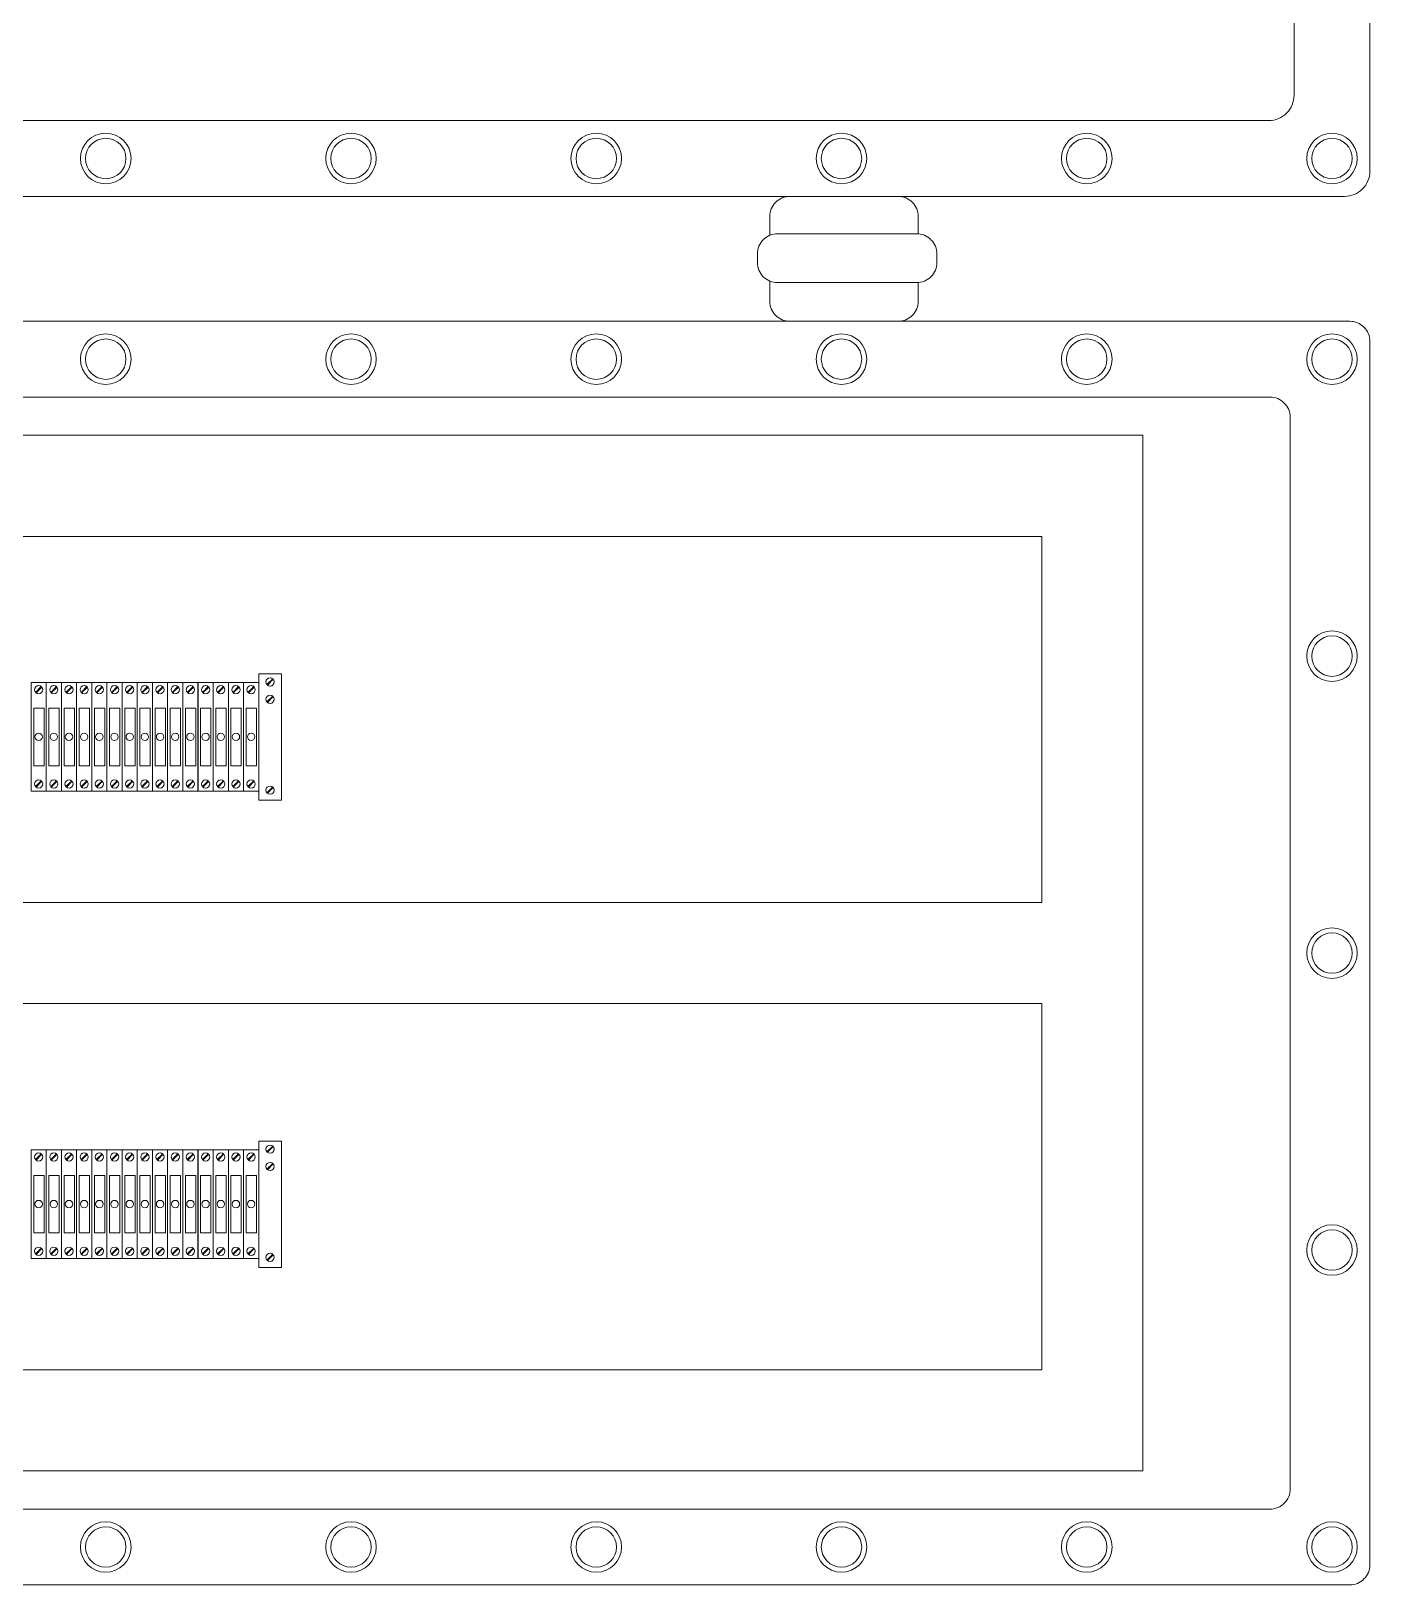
# Model space of a CAD drawing. Header units: millimetres. Extents: x 43457 to 72822, y 60284 to 123188.
# Drawn here: x 44845 to 45375, y 61256 to 61871 of the extents above; entities that cross this region are included whole.
import ezdxf

# ---------------------------------------------------------------- set-up
doc = ezdxf.new("R2010")
doc.units = ezdxf.units.MM
doc.header["$LTSCALE"] = 10
doc.layers.add('1轮廓实线层', color=7, linetype='Continuous', lineweight=18)

msp = doc.modelspace()

# ---------------------------------------------------------------- linework, layer by layer
at = {"layer": '1轮廓实线层'}
for p, q in [((44014.75, 61835.37), (45334.75, 61835.37)), ((44787.65, 61755.96), (45366.75, 61755.96)), ((44011.23, 61725.96), (45335.23, 61725.96)), ((44061.51, 61710.84), (45284.95, 61710.84)), ((45284.95, 61301.08), (45284.95, 61710.84)), ((44101.51, 61670.84), (45244.95, 61670.84)), ((45244.95, 61525.96), (45244.95, 61670.84)), ((45244.95, 61525.96), (44101.51, 61525.96)), ((45244.95, 61485.96), (44101.51, 61485.96)), ((45244.95, 61341.08), (45244.95, 61485.96)), ((45244.95, 61341.08), (44101.51, 61341.08)), ((45284.95, 61301.08), (44061.51, 61301.08)), ((44949.65, 61301.08), (45029.65, 61301.08)), ((44011.23, 61285.96), (45335.23, 61285.96)), ((43982.75, 61255.96), (45366.75, 61255.96))]:
    msp.add_line(p, q, dxfattribs=at)
at = {"layer": '1轮廓实线层', "lineweight": 13}
for p, q in [((44845.22, 61613.03), (44851.22, 61613.03)), ((44845.22, 61570.03), (44845.22, 61613.03)), ((44851.22, 61613.03), (44851.22, 61570.03)), ((44851.22, 61613.03), (44857.22, 61613.03)), ((44851.22, 61570.03), (44851.22, 61613.03)), ((44857.22, 61613.03), (44857.22, 61570.03)), ((44857.22, 61613.03), (44863.22, 61613.03)), ((44857.22, 61570.03), (44857.22, 61613.03)), ((44863.22, 61613.03), (44863.22, 61570.03)), ((44863.22, 61613.03), (44869.22, 61613.03)), ((44863.22, 61570.03), (44863.22, 61613.03)), ((44869.22, 61613.03), (44869.22, 61570.03)), ((44869.23, 61613.03), (44875.23, 61613.03)), ((44869.23, 61570.03), (44869.23, 61613.03)), ((44875.23, 61613.03), (44875.23, 61570.03)), ((44875.23, 61613.03), (44881.23, 61613.03)), ((44875.23, 61570.03), (44875.23, 61613.03)), ((44881.23, 61613.03), (44881.23, 61570.03)), ((44881.23, 61613.03), (44887.23, 61613.03)), ((44881.23, 61570.03), (44881.23, 61613.03)), ((44887.23, 61613.03), (44887.23, 61570.03)), ((44887.23, 61613.03), (44893.23, 61613.03)), ((44887.23, 61570.03), (44887.23, 61613.03)), ((44893.23, 61613.03), (44893.23, 61570.03)), ((44893.23, 61613.03), (44899.23, 61613.03)), ((44893.23, 61570.03), (44893.23, 61613.03)), ((44899.23, 61613.03), (44899.23, 61570.03)), ((44899.23, 61613.03), (44905.23, 61613.03)), ((44899.23, 61570.03), (44899.23, 61613.03)), ((44905.23, 61613.03), (44905.23, 61570.03)), ((44905.23, 61613.03), (44911.23, 61613.03)), ((44905.23, 61570.03), (44905.23, 61613.03)), ((44911.23, 61613.03), (44911.23, 61570.03)), ((44911.24, 61613.03), (44917.24, 61613.03)), ((44911.24, 61570.03), (44911.24, 61613.03)), ((44917.24, 61613.03), (44917.24, 61570.03)), ((44917.24, 61613.03), (44923.24, 61613.03)), ((44917.24, 61570.03), (44917.24, 61613.03)), ((44923.24, 61613.03), (44923.24, 61570.03)), ((44923.24, 61613.03), (44929.24, 61613.03)), ((44923.24, 61570.03), (44923.24, 61613.03)), ((44929.24, 61613.03), (44929.24, 61570.03)), ((44929.24, 61613.03), (44935.24, 61613.03)), ((44929.24, 61570.03), (44929.24, 61613.03)), ((44935.24, 61616.48), (44944.24, 61616.48)), ((44935.24, 61566.48), (44935.24, 61616.48)), ((44935.24, 61613.03), (44935.24, 61570.03)), ((44935.24, 61570.03), (44935.24, 61613.03)), ((44938.49, 61612.22), (44940.79, 61614.51)), ((44938.69, 61612.01), (44940.99, 61614.31)), ((44944.24, 61616.48), (44944.24, 61566.48)), ((44846.97, 61609.13), (44849.27, 61611.43)), ((44847.17, 61608.93), (44849.47, 61611.22)), ((44852.97, 61609.13), (44855.27, 61611.43)), ((44853.17, 61608.93), (44855.47, 61611.22)), ((44858.97, 61609.13), (44861.27, 61611.43)), ((44859.17, 61608.93), (44861.47, 61611.22)), ((44864.97, 61609.13), (44867.27, 61611.43)), ((44865.18, 61608.93), (44867.47, 61611.22)), ((44870.98, 61609.13), (44873.27, 61611.43)), ((44871.18, 61608.93), (44873.48, 61611.22)), ((44876.98, 61609.13), (44879.28, 61611.43)), ((44877.18, 61608.93), (44879.48, 61611.22)), ((44882.98, 61609.13), (44885.28, 61611.43)), ((44883.18, 61608.93), (44885.48, 61611.22)), ((44888.98, 61609.13), (44891.28, 61611.43)), ((44889.18, 61608.93), (44891.48, 61611.22)), ((44894.98, 61609.13), (44897.28, 61611.43)), ((44895.18, 61608.93), (44897.48, 61611.22)), ((44900.98, 61609.13), (44903.28, 61611.43)), ((44901.18, 61608.93), (44903.48, 61611.22)), ((44906.98, 61609.13), (44909.28, 61611.43)), ((44907.19, 61608.93), (44909.48, 61611.22)), ((44912.99, 61609.13), (44915.28, 61611.43)), ((44913.19, 61608.93), (44915.49, 61611.22)), ((44918.99, 61609.13), (44921.29, 61611.43)), ((44919.19, 61608.93), (44921.49, 61611.22)), ((44924.99, 61609.13), (44927.29, 61611.43)), ((44925.19, 61608.93), (44927.49, 61611.22)), ((44930.99, 61609.13), (44933.29, 61611.43)), ((44931.19, 61608.93), (44933.49, 61611.22)), ((44938.49, 61605.34), (44940.79, 61607.64)), ((44938.69, 61605.14), (44940.99, 61607.44)), ((44851.22, 61570.03), (44845.22, 61570.03)), ((44846.97, 61571.83), (44849.27, 61574.13)), ((44847.17, 61571.63), (44849.47, 61573.93)), ((44857.22, 61570.03), (44851.22, 61570.03)), ((44852.97, 61571.83), (44855.27, 61574.13)), ((44853.17, 61571.63), (44855.47, 61573.93)), ((44863.22, 61570.03), (44857.22, 61570.03)), ((44858.97, 61571.83), (44861.27, 61574.13)), ((44859.17, 61571.63), (44861.47, 61573.93)), ((44869.22, 61570.03), (44863.22, 61570.03)), ((44864.97, 61571.83), (44867.27, 61574.13)), ((44865.18, 61571.63), (44867.47, 61573.93)), ((44875.23, 61570.03), (44869.23, 61570.03)), ((44870.98, 61571.83), (44873.27, 61574.13)), ((44871.18, 61571.63), (44873.48, 61573.93)), ((44881.23, 61570.03), (44875.23, 61570.03)), ((44876.98, 61571.83), (44879.28, 61574.13)), ((44877.18, 61571.63), (44879.48, 61573.93)), ((44887.23, 61570.03), (44881.23, 61570.03)), ((44882.98, 61571.83), (44885.28, 61574.13)), ((44883.18, 61571.63), (44885.48, 61573.93)), ((44893.23, 61570.03), (44887.23, 61570.03)), ((44888.98, 61571.83), (44891.28, 61574.13)), ((44889.18, 61571.63), (44891.48, 61573.93)), ((44899.23, 61570.03), (44893.23, 61570.03)), ((44894.98, 61571.83), (44897.28, 61574.13)), ((44895.18, 61571.63), (44897.48, 61573.93)), ((44905.23, 61570.03), (44899.23, 61570.03)), ((44900.98, 61571.83), (44903.28, 61574.13)), ((44901.18, 61571.63), (44903.48, 61573.93)), ((44911.23, 61570.03), (44905.23, 61570.03)), ((44906.98, 61571.83), (44909.28, 61574.13)), ((44907.19, 61571.63), (44909.48, 61573.93)), ((44917.24, 61570.03), (44911.24, 61570.03)), ((44912.99, 61571.83), (44915.28, 61574.13)), ((44913.19, 61571.63), (44915.49, 61573.93)), ((44923.24, 61570.03), (44917.24, 61570.03)), ((44918.99, 61571.83), (44921.29, 61574.13)), ((44919.19, 61571.63), (44921.49, 61573.93)), ((44929.24, 61570.03), (44923.24, 61570.03)), ((44924.99, 61571.83), (44927.29, 61574.13)), ((44925.19, 61571.63), (44927.49, 61573.93)), ((44935.24, 61570.03), (44929.24, 61570.03)), ((44930.99, 61571.83), (44933.29, 61574.13)), ((44931.19, 61571.63), (44933.49, 61573.93)), ((44938.49, 61569.4), (44940.79, 61571.69)), ((44938.69, 61569.19), (44940.99, 61571.49)), ((44944.24, 61566.48), (44935.24, 61566.48)), ((44845.22, 61428.15), (44851.22, 61428.15)), ((44845.22, 61385.15), (44845.22, 61428.15)), ((44851.22, 61428.15), (44851.22, 61385.15)), ((44851.22, 61428.15), (44857.22, 61428.15)), ((44851.22, 61385.15), (44851.22, 61428.15)), ((44857.22, 61428.15), (44857.22, 61385.15)), ((44857.22, 61428.15), (44863.22, 61428.15)), ((44857.22, 61385.15), (44857.22, 61428.15)), ((44863.22, 61428.15), (44863.22, 61385.15)), ((44863.22, 61428.15), (44869.22, 61428.15)), ((44863.22, 61385.15), (44863.22, 61428.15)), ((44869.22, 61428.15), (44869.22, 61385.15)), ((44869.23, 61428.15), (44875.23, 61428.15)), ((44869.23, 61385.15), (44869.23, 61428.15)), ((44875.23, 61428.15), (44875.23, 61385.15)), ((44875.23, 61428.15), (44881.23, 61428.15)), ((44875.23, 61385.15), (44875.23, 61428.15)), ((44881.23, 61428.15), (44881.23, 61385.15)), ((44881.23, 61428.15), (44887.23, 61428.15)), ((44881.23, 61385.15), (44881.23, 61428.15)), ((44887.23, 61428.15), (44887.23, 61385.15)), ((44887.23, 61428.15), (44893.23, 61428.15)), ((44887.23, 61385.15), (44887.23, 61428.15)), ((44893.23, 61428.15), (44893.23, 61385.15)), ((44893.23, 61428.15), (44899.23, 61428.15)), ((44893.23, 61385.15), (44893.23, 61428.15)), ((44899.23, 61428.15), (44899.23, 61385.15)), ((44899.23, 61428.15), (44905.23, 61428.15)), ((44899.23, 61385.15), (44899.23, 61428.15)), ((44905.23, 61428.15), (44905.23, 61385.15)), ((44905.23, 61428.15), (44911.23, 61428.15)), ((44905.23, 61385.15), (44905.23, 61428.15)), ((44911.23, 61428.15), (44911.23, 61385.15)), ((44911.24, 61428.15), (44917.24, 61428.15)), ((44911.24, 61385.15), (44911.24, 61428.15)), ((44917.24, 61428.15), (44917.24, 61385.15)), ((44917.24, 61428.15), (44923.24, 61428.15)), ((44917.24, 61385.15), (44917.24, 61428.15)), ((44923.24, 61428.15), (44923.24, 61385.15)), ((44923.24, 61428.15), (44929.24, 61428.15)), ((44923.24, 61385.15), (44923.24, 61428.15)), ((44929.24, 61428.15), (44929.24, 61385.15)), ((44929.24, 61428.15), (44935.24, 61428.15)), ((44929.24, 61385.15), (44929.24, 61428.15)), ((44935.24, 61431.6), (44944.24, 61431.6)), ((44935.24, 61381.6), (44935.24, 61431.6)), ((44935.24, 61428.15), (44935.24, 61385.15)), ((44935.24, 61385.15), (44935.24, 61428.15)), ((44938.49, 61427.33), (44940.79, 61429.63)), ((44938.69, 61427.13), (44940.99, 61429.43)), ((44944.24, 61431.6), (44944.24, 61381.6)), ((44846.97, 61424.25), (44849.27, 61426.54)), ((44847.17, 61424.04), (44849.47, 61426.34)), ((44852.97, 61424.25), (44855.27, 61426.54)), ((44853.17, 61424.04), (44855.47, 61426.34)), ((44858.97, 61424.25), (44861.27, 61426.54)), ((44859.17, 61424.04), (44861.47, 61426.34)), ((44864.97, 61424.25), (44867.27, 61426.54)), ((44865.18, 61424.04), (44867.47, 61426.34)), ((44870.98, 61424.25), (44873.27, 61426.54)), ((44871.18, 61424.04), (44873.48, 61426.34)), ((44876.98, 61424.25), (44879.28, 61426.54)), ((44877.18, 61424.04), (44879.48, 61426.34)), ((44882.98, 61424.25), (44885.28, 61426.54)), ((44883.18, 61424.04), (44885.48, 61426.34)), ((44888.98, 61424.25), (44891.28, 61426.54)), ((44889.18, 61424.04), (44891.48, 61426.34)), ((44894.98, 61424.25), (44897.28, 61426.54)), ((44895.18, 61424.04), (44897.48, 61426.34)), ((44900.98, 61424.25), (44903.28, 61426.54)), ((44901.18, 61424.04), (44903.48, 61426.34)), ((44906.98, 61424.25), (44909.28, 61426.54)), ((44907.19, 61424.04), (44909.48, 61426.34)), ((44912.99, 61424.25), (44915.28, 61426.54)), ((44913.19, 61424.04), (44915.49, 61426.34)), ((44918.99, 61424.25), (44921.29, 61426.54)), ((44919.19, 61424.04), (44921.49, 61426.34)), ((44924.99, 61424.25), (44927.29, 61426.54)), ((44925.19, 61424.04), (44927.49, 61426.34)), ((44930.99, 61424.25), (44933.29, 61426.54)), ((44931.19, 61424.04), (44933.49, 61426.34)), ((44938.49, 61420.46), (44940.79, 61422.76)), ((44938.69, 61420.26), (44940.99, 61422.56)), ((44851.22, 61385.15), (44845.22, 61385.15)), ((44846.97, 61386.95), (44849.27, 61389.25)), ((44847.17, 61386.75), (44849.47, 61389.05)), ((44857.22, 61385.15), (44851.22, 61385.15)), ((44852.97, 61386.95), (44855.27, 61389.25)), ((44853.17, 61386.75), (44855.47, 61389.05)), ((44863.22, 61385.15), (44857.22, 61385.15)), ((44858.97, 61386.95), (44861.27, 61389.25)), ((44859.17, 61386.75), (44861.47, 61389.05)), ((44869.22, 61385.15), (44863.22, 61385.15)), ((44864.97, 61386.95), (44867.27, 61389.25)), ((44865.18, 61386.75), (44867.47, 61389.05)), ((44875.23, 61385.15), (44869.23, 61385.15)), ((44870.98, 61386.95), (44873.27, 61389.25)), ((44871.18, 61386.75), (44873.48, 61389.05)), ((44881.23, 61385.15), (44875.23, 61385.15)), ((44876.98, 61386.95), (44879.28, 61389.25)), ((44877.18, 61386.75), (44879.48, 61389.05)), ((44887.23, 61385.15), (44881.23, 61385.15)), ((44882.98, 61386.95), (44885.28, 61389.25)), ((44883.18, 61386.75), (44885.48, 61389.05)), ((44893.23, 61385.15), (44887.23, 61385.15)), ((44888.98, 61386.95), (44891.28, 61389.25)), ((44889.18, 61386.75), (44891.48, 61389.05)), ((44899.23, 61385.15), (44893.23, 61385.15)), ((44894.98, 61386.95), (44897.28, 61389.25)), ((44895.18, 61386.75), (44897.48, 61389.05)), ((44905.23, 61385.15), (44899.23, 61385.15)), ((44900.98, 61386.95), (44903.28, 61389.25)), ((44901.18, 61386.75), (44903.48, 61389.05)), ((44911.23, 61385.15), (44905.23, 61385.15)), ((44906.98, 61386.95), (44909.28, 61389.25)), ((44907.19, 61386.75), (44909.48, 61389.05)), ((44917.24, 61385.15), (44911.24, 61385.15)), ((44912.99, 61386.95), (44915.28, 61389.25)), ((44913.19, 61386.75), (44915.49, 61389.05)), ((44923.24, 61385.15), (44917.24, 61385.15)), ((44918.99, 61386.95), (44921.29, 61389.25)), ((44919.19, 61386.75), (44921.49, 61389.05)), ((44929.24, 61385.15), (44923.24, 61385.15)), ((44924.99, 61386.95), (44927.29, 61389.25)), ((44925.19, 61386.75), (44927.49, 61389.05)), ((44935.24, 61385.15), (44929.24, 61385.15)), ((44930.99, 61386.95), (44933.29, 61389.25)), ((44931.19, 61386.75), (44933.49, 61389.05)), ((44938.49, 61384.51), (44940.79, 61386.81)), ((44938.69, 61384.31), (44940.99, 61386.61)), ((44944.24, 61381.6), (44935.24, 61381.6))]:
    msp.add_line(p, q, dxfattribs=at)
at = {"layer": '1轮廓实线层'}
for points in [[(45364.75, 61805.37), (43984.75, 61805.37, -0.414214), (43974.75, 61815.37), (43974.75, 62595.37, -0.414214), (43984.75, 62605.37)], [(45364.75, 62605.37, -0.414214), (45374.75, 62595.37), (45374.75, 61815.37, -0.414214), (45364.75, 61805.37)], [(45334.75, 62575.37, -0.414214), (45344.75, 62565.37), (45344.75, 61845.37, -0.414214), (45334.75, 61835.37)], [(45196.11, 61790.57), (45196.11, 61797.37, 0.414214), (45188.11, 61805.37), (45145.37, 61805.37, 0.414214), (45137.37, 61797.37), (45137.37, 61789.96)], [(45137.37, 61771.87), (45137.37, 61763.96, 0.414214), (45145.37, 61755.96), (45188.11, 61755.96, 0.414214), (45196.11, 61763.96), (45196.11, 61771.26)], [(45366.75, 61755.96, -0.414214), (45374.75, 61747.96), (45374.75, 61263.96, -0.414214), (45366.75, 61255.96)], [(45335.23, 61725.96, -0.414214), (45343.23, 61717.96), (45343.23, 61293.96, -0.414214), (45335.23, 61285.96)]]:
    msp.add_lwpolyline(points, format="xyb", dxfattribs=at)
msp.add_lwpolyline([(45203.49, 61782.59, 0.414214), (45195.49, 61790.59), (45140.49, 61790.59, 0.414214), (45132.49, 61782.59), (45132.49, 61779.24, 0.414214), (45140.49, 61771.24), (45195.49, 61771.24, 0.414214), (45203.49, 61779.24)], format="xyb", close=True, dxfattribs=at)
at = {"layer": '1轮廓实线层', "lineweight": 13}
for points in [[(44846.26, 61602.86), (44850.34, 61602.86), (44850.34, 61580.1), (44846.26, 61580.1)], [(44852.26, 61602.86), (44856.34, 61602.86), (44856.34, 61580.1), (44852.26, 61580.1)], [(44858.26, 61602.86), (44862.34, 61602.86), (44862.34, 61580.1), (44858.26, 61580.1)], [(44864.26, 61602.86), (44868.34, 61602.86), (44868.34, 61580.1), (44864.26, 61580.1)], [(44870.26, 61602.86), (44874.34, 61602.86), (44874.34, 61580.1), (44870.26, 61580.1)], [(44876.26, 61602.86), (44880.34, 61602.86), (44880.34, 61580.1), (44876.26, 61580.1)], [(44882.26, 61602.86), (44886.34, 61602.86), (44886.34, 61580.1), (44882.26, 61580.1)], [(44888.26, 61602.86), (44892.34, 61602.86), (44892.34, 61580.1), (44888.26, 61580.1)], [(44894.27, 61602.86), (44898.35, 61602.86), (44898.35, 61580.1), (44894.27, 61580.1)], [(44900.27, 61602.86), (44904.35, 61602.86), (44904.35, 61580.1), (44900.27, 61580.1)], [(44906.27, 61602.86), (44910.35, 61602.86), (44910.35, 61580.1), (44906.27, 61580.1)], [(44912.27, 61602.86), (44916.35, 61602.86), (44916.35, 61580.1), (44912.27, 61580.1)], [(44918.27, 61602.86), (44922.35, 61602.86), (44922.35, 61580.1), (44918.27, 61580.1)], [(44924.27, 61602.86), (44928.35, 61602.86), (44928.35, 61580.1), (44924.27, 61580.1)], [(44930.27, 61602.86), (44934.35, 61602.86), (44934.35, 61580.1), (44930.27, 61580.1)], [(44846.26, 61417.98), (44850.34, 61417.98), (44850.34, 61395.22), (44846.26, 61395.22)], [(44852.26, 61417.98), (44856.34, 61417.98), (44856.34, 61395.22), (44852.26, 61395.22)], [(44858.26, 61417.98), (44862.34, 61417.98), (44862.34, 61395.22), (44858.26, 61395.22)], [(44864.26, 61417.98), (44868.34, 61417.98), (44868.34, 61395.22), (44864.26, 61395.22)], [(44870.26, 61417.98), (44874.34, 61417.98), (44874.34, 61395.22), (44870.26, 61395.22)], [(44876.26, 61417.98), (44880.34, 61417.98), (44880.34, 61395.22), (44876.26, 61395.22)], [(44882.26, 61417.98), (44886.34, 61417.98), (44886.34, 61395.22), (44882.26, 61395.22)], [(44888.26, 61417.98), (44892.34, 61417.98), (44892.34, 61395.22), (44888.26, 61395.22)], [(44894.27, 61417.98), (44898.35, 61417.98), (44898.35, 61395.22), (44894.27, 61395.22)], [(44900.27, 61417.98), (44904.35, 61417.98), (44904.35, 61395.22), (44900.27, 61395.22)], [(44906.27, 61417.98), (44910.35, 61417.98), (44910.35, 61395.22), (44906.27, 61395.22)], [(44912.27, 61417.98), (44916.35, 61417.98), (44916.35, 61395.22), (44912.27, 61395.22)], [(44918.27, 61417.98), (44922.35, 61417.98), (44922.35, 61395.22), (44918.27, 61395.22)], [(44924.27, 61417.98), (44928.35, 61417.98), (44928.35, 61395.22), (44924.27, 61395.22)], [(44930.27, 61417.98), (44934.35, 61417.98), (44934.35, 61395.22), (44930.27, 61395.22)]]:
    msp.add_lwpolyline(points, close=True, dxfattribs=at)
at = {"layer": '1轮廓实线层'}
for centre, radius in [((44874.75, 61820.37), 10), ((44874.75, 61820.37), 8), ((44971.75, 61820.37), 10), ((44971.75, 61820.37), 8), ((45068.75, 61820.37), 10), ((45068.75, 61820.37), 8), ((45165.75, 61820.37), 10), ((45165.75, 61820.37), 8), ((45262.75, 61820.37), 10), ((45262.75, 61820.37), 8), ((45359.75, 61820.37), 10), ((45359.75, 61820.37), 8), ((44874.75, 61740.96), 10), ((44874.75, 61740.96), 8), ((44971.75, 61740.96), 10), ((44971.75, 61740.96), 8), ((45068.75, 61740.96), 10), ((45068.75, 61740.96), 8), ((45165.75, 61740.96), 10), ((45165.75, 61740.96), 8), ((45262.75, 61740.96), 10), ((45262.75, 61740.96), 8), ((45359.75, 61740.96), 10), ((45359.75, 61740.96), 8), ((45359.75, 61623.46), 10), ((45359.75, 61623.46), 8), ((45359.75, 61505.96), 10), ((45359.75, 61505.96), 8), ((45359.75, 61388.46), 10), ((45359.75, 61388.46), 8), ((44874.75, 61270.96), 10), ((44971.75, 61270.96), 10), ((45068.75, 61270.96), 10), ((45165.75, 61270.96), 10), ((45262.75, 61270.96), 10), ((45359.75, 61270.96), 10), ((44874.75, 61270.96), 8), ((44971.75, 61270.96), 8), ((45068.75, 61270.96), 8), ((45165.75, 61270.96), 8), ((45262.75, 61270.96), 8), ((45359.75, 61270.96), 8)]:
    msp.add_circle(centre, radius, dxfattribs=at)
at = {"layer": '1轮廓实线层', "lineweight": 13}
for centre, radius in [((44848.22, 61610.18), 1.63), ((44854.22, 61610.18), 1.63), ((44860.22, 61610.18), 1.63), ((44866.22, 61610.18), 1.63), ((44872.23, 61610.18), 1.63), ((44878.23, 61610.18), 1.63), ((44884.23, 61610.18), 1.63), ((44890.23, 61610.18), 1.63), ((44896.23, 61610.18), 1.63), ((44902.23, 61610.18), 1.63), ((44908.23, 61610.18), 1.63), ((44914.24, 61610.18), 1.63), ((44920.24, 61610.18), 1.63), ((44926.24, 61610.18), 1.63), ((44932.24, 61610.18), 1.63), ((44939.74, 61613.26), 1.63), ((44939.74, 61606.39), 1.63), ((44848.22, 61591.53), 1.47), ((44854.22, 61591.53), 1.47), ((44860.22, 61591.53), 1.47), ((44866.22, 61591.53), 1.47), ((44872.23, 61591.53), 1.47), ((44878.23, 61591.53), 1.47), ((44884.23, 61591.53), 1.47), ((44890.23, 61591.53), 1.47), ((44896.23, 61591.53), 1.47), ((44902.23, 61591.53), 1.47), ((44908.23, 61591.53), 1.47), ((44914.24, 61591.53), 1.47), ((44920.24, 61591.53), 1.47), ((44926.24, 61591.53), 1.47), ((44932.24, 61591.53), 1.47), ((44848.22, 61572.88), 1.63), ((44854.22, 61572.88), 1.63), ((44860.22, 61572.88), 1.63), ((44866.22, 61572.88), 1.63), ((44872.23, 61572.88), 1.63), ((44878.23, 61572.88), 1.63), ((44884.23, 61572.88), 1.63), ((44890.23, 61572.88), 1.63), ((44896.23, 61572.88), 1.63), ((44902.23, 61572.88), 1.63), ((44908.23, 61572.88), 1.63), ((44914.24, 61572.88), 1.63), ((44920.24, 61572.88), 1.63), ((44926.24, 61572.88), 1.63), ((44932.24, 61572.88), 1.63), ((44939.74, 61570.44), 1.63), ((44939.74, 61428.38), 1.63), ((44848.22, 61425.29), 1.63), ((44854.22, 61425.29), 1.63), ((44860.22, 61425.29), 1.63), ((44866.22, 61425.29), 1.63), ((44872.23, 61425.29), 1.63), ((44878.23, 61425.29), 1.63), ((44884.23, 61425.29), 1.63), ((44890.23, 61425.29), 1.63), ((44896.23, 61425.29), 1.63), ((44902.23, 61425.29), 1.63), ((44908.23, 61425.29), 1.63), ((44914.24, 61425.29), 1.63), ((44920.24, 61425.29), 1.63), ((44926.24, 61425.29), 1.63), ((44932.24, 61425.29), 1.63), ((44939.74, 61421.51), 1.63), ((44848.22, 61406.65), 1.47), ((44854.22, 61406.65), 1.47), ((44860.22, 61406.65), 1.47), ((44866.22, 61406.65), 1.47), ((44872.23, 61406.65), 1.47), ((44878.23, 61406.65), 1.47), ((44884.23, 61406.65), 1.47), ((44890.23, 61406.65), 1.47), ((44896.23, 61406.65), 1.47), ((44902.23, 61406.65), 1.47), ((44908.23, 61406.65), 1.47), ((44914.24, 61406.65), 1.47), ((44920.24, 61406.65), 1.47), ((44926.24, 61406.65), 1.47), ((44932.24, 61406.65), 1.47), ((44848.22, 61388), 1.63), ((44854.22, 61388), 1.63), ((44860.22, 61388), 1.63), ((44866.22, 61388), 1.63), ((44872.23, 61388), 1.63), ((44878.23, 61388), 1.63), ((44884.23, 61388), 1.63), ((44890.23, 61388), 1.63), ((44896.23, 61388), 1.63), ((44902.23, 61388), 1.63), ((44908.23, 61388), 1.63), ((44914.24, 61388), 1.63), ((44920.24, 61388), 1.63), ((44926.24, 61388), 1.63), ((44932.24, 61388), 1.63), ((44939.74, 61385.56), 1.63)]:
    msp.add_circle(centre, radius, dxfattribs=at)

doc.saveas('drawing.dxf')
